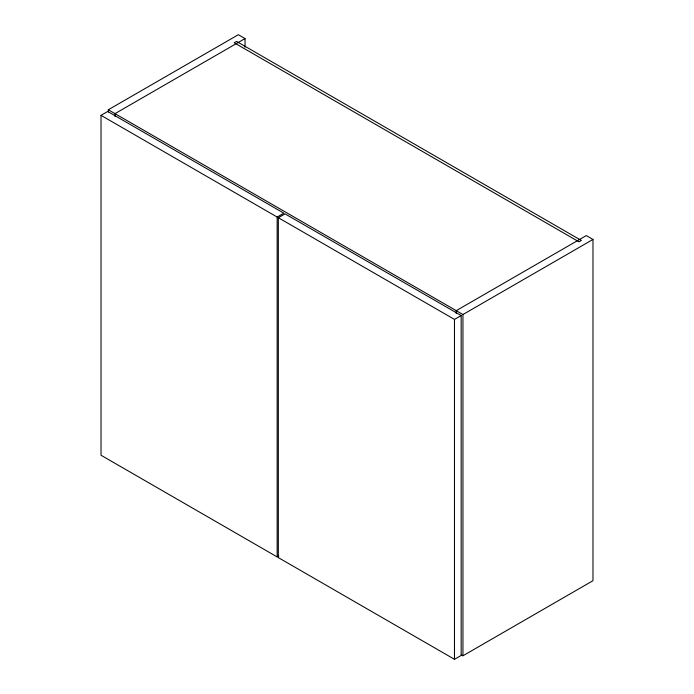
<?xml version="1.0" encoding="UTF-8"?>
<svg xmlns="http://www.w3.org/2000/svg" width="694" height="694" viewBox="0 0 694 694"><rect width="100%" height="100%" fill="white"/><g stroke="black" fill="none" stroke-linecap="round" stroke-linejoin="round"><path stroke-width="1.04" d="M108.307 111.942L108.307 109.773L238.346 34.7L245.043 38.569L245.043 47.235M101.02 115.351L107.717 111.482L283.855 213.171L277.158 217.04L101.02 115.351L101.02 455.238L277.158 556.926L278.832 555.963M245.043 38.569L115.004 113.643L115.004 116.54M278.337 217.725L285.034 213.856L461.172 315.544L461.172 655.431L454.475 659.3L278.337 557.612L278.337 217.725L454.475 319.413L461.172 315.544M108.307 109.773L462.95 314.521L592.98 239.447L592.98 580.696L462.95 655.778L461.276 654.806M592.98 239.447L586.283 235.578L456.244 310.652L456.244 313.558M462.95 314.521L462.95 655.778M454.475 319.413L454.475 659.3M277.158 217.04L277.158 556.926M236.567 41.414L234.208 42.776L578.996 241.833L581.355 240.471L236.567 41.414"/></g></svg>
